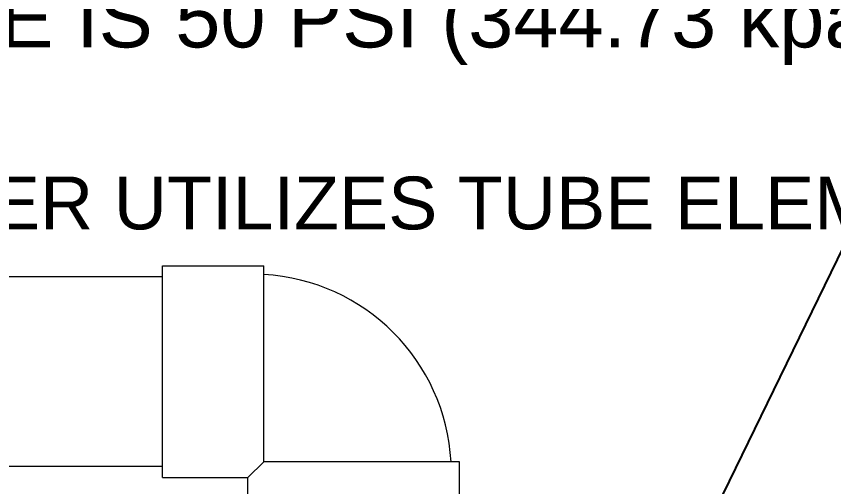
# Model space of a CAD drawing. Header units: inches. Extents: x 20 to 536, y 8 to 344.
# Drawn here: x 363.21 to 400.38, y 156.48 to 177.86 of the extents above; entities that cross this region are included whole.
import ezdxf

# ---------------------------------------------------------------- set-up
doc = ezdxf.new("R2010")
doc.units = ezdxf.units.IN
doc.header["$LTSCALE"] = 16
doc.header["$MEASUREMENT"] = 0
for name, color, linetype, lineweight in [('Symbol', 7, 'Continuous', 25), ('Symbol (ANSI)', 7, 'Continuous', 25), ('Visible (ANSI)', 7, 'Continuous', 50)]:
    doc.layers.add(name, color=color, linetype=linetype, lineweight=lineweight)
doc.styles.add('Standard D-E', font='arial.ttf')
doc.styles.add('Standard D-E NeptuneBenson', font='arial.ttf')
doc.dimstyles.new('in [mm] D-E NeptuneBenson$7', dxfattribs={"dimscale": 16, "dimtxt": 0.15, "dimasz": 0.098425, "dimexe": 0.125, "dimexo": 0.063, "dimgap": 0.031496, "dimtad": 0, "dimtih": 1, "dimtoh": 1, "dimdec": 4, "dimrnd": 1e-08, "dimzin": 3, "dimdsep": 46, "dimlunit": 5, "dimtxsty": 'Standard D-E', "dimcen": 0.09, "dimdle": 0.393701, "dimclrd": 256, "dimclre": 256, "dimclrt": 256, "dimadec": 1, "dimazin": 1, "dimtfac": 1, "dimtofl": 0, "dimtmove": 0, "dimatfit": 3, "dimfxl": 1, "dimfrac": 1, "dimtolj": 1, "dimtzin": 4, "dimlwd": -1, "dimlwe": -1, "dimarcsym": 0})

msp = doc.modelspace()

# ---------------------------------------------------------------- linework, layer by layer
at = {"layer": 'Visible (ANSI)', "linetype": 'Continuous', "lineweight": 18}
for p, q in [((369.85748, 156.88454), (369.85748, 166.50954)), ((369.85748, 166.50954), (374.46748, 166.50954)), ((374.46748, 157.60704), (374.46748, 166.50954)), ((369.85748, 166.00954), (346.93223, 166.00954)), ((373.74498, 156.88454), (374.46748, 157.60704)), ((383.36998, 157.60704), (374.46748, 157.60704)), ((383.36998, 152.99704), (383.36998, 157.60704)), ((369.85748, 157.38454), (346.93223, 157.38454)), ((369.85748, 156.88454), (373.74498, 156.88454)), ((373.74498, 152.99704), (373.74498, 156.88454))]:
    msp.add_line(p, q, dxfattribs=at)
msp.add_arc((373.96748, 157.10704), 9.0275, 3.175027, 86.824973, dxfattribs=at)

# ---------------------------------------------------------------- texts
at = {"layer": 'Symbol', "insert": (319.85705, 270.09652), "char_height": 2.40000008, "width": 216.2072296, "attachment_point": 1, "line_spacing_factor": 1.754237, "style": 'Standard D-E NeptuneBenson'}
msp.add_mtext('\\pxsm1.88;\\fArial|b0|i0;{\\H2.6400;NOTES:\\P}\\fArial|b0|i0;{\\H2.6400;1.^I}\\fArial|b0|i0;{\\H2.6400;FILTER TANK IS TO BE CONSTRUCTED OF HIGH QUALITY A36 CARBON STEEL, UPPER HEAD THICKNESS = 1 1/2" \\P(38.1mm), LOWER HEAD THICKNESS = 5/16" (7.93mm) & SHELL THICKNESS = 1/4" (6.35mm).\\P}\\fArial|b0|i0;{\\H2.6400;2.^I}\\fArial|b0|i0;{\\H2.6400;INTERIOR OF TANK IS LINED WITH FLEXSOL 3000. EXTERIOR IS COATED WITH 5-8 MILS OF HIGH SOLIDS ENAMEL. \\PNO WELDING OR EXTREME HEAT IS TO BE APPLIED TO TANK AFTER LINING OR COATING PROCESS IS DONE.\\P}\\fArial|b0|i0;{\\H2.6400;3.^I}\\fArial|b0|i0;{\\H2.6400;ELECTRICAL REQUIREMENTS: 120VAC-10-60Hz, 15 AMP CIRCUIT PROTECTION.\\P}\\fArial|b0|i0;{\\H2.6400;4.^I}\\fArial|b0|i0;{\\H2.6400;LOCATE ALL ELECTRICAL ITEMS IN A NON-HAZARDOUS LOCATION.\\P}\\fArial|b0|i0;{\\H2.6400;5.^I}\\fArial|b0|i0;{\\H2.6400;ELECTRICAL CONNECTIONS ARE THE RESPONSIBILITY OF THE CUSTOMER.\\P}\\fArial|b0|i0;{\\H2.6400;6.^I}\\fArial|b0|i0;{\\H2.6400;MEDIA QUANTITIES ARE INDICATED FOR INFORMATIONAL PURPOSES ONLY.\\P}\\fArial|b0|i0;{\\H2.6400;7.^I}\\fArial|b0|i0;{\\H2.6400;ALL PNEUMATIC TUBING SUPPLIED BY POOL CONTRACTOR.\\P}\\fArial|b0|i0;{\\H2.6400;8.^I}\\fArial|b0|i0;{\\H2.6400;DRAIN VALVE MUST BE A BUTTERFLY VALVE AND INSTALLED DIRECTLY ON THE BOTTOM TANK HEAD.\\P}\\fArial|b0|i0;{\\H2.6400;9.^I}\\fArial|b0|i0;{\\H2.6400;DESIGN PRESSURE IS 50 PSI (344.73 kpa). HYDROSTATICALLY TESTED TO 75 PSI (517.11 kpa).\\P}\\fArial|b0|i0;{\\H2.6400;10.^I}\\fArial|b0|i0;{\\H2.4000;THIS PRECOAT FILTER UTILIZES TUBE ELEMENTS AND THE EFFECTIVE  FILTRATION  AREA REPRESENTS THE UNCOATED \\PAREA}', dxfattribs=at)

# ---------------------------------------------------------------- leaders
at = {"layer": 'Symbol (ANSI)', "annotation_type": 0, "has_hookline": 1, "hookline_direction": 0, "text_width": 28.42183}
msp.add_leader([(394.05748, 153.46579), (401.12519, 167.99305), (402.69999, 167.99305)], dimstyle='in [mm] D-E NeptuneBenson$7', override={"dimtad": 0}, dxfattribs=at)

doc.saveas('drawing.dxf')
